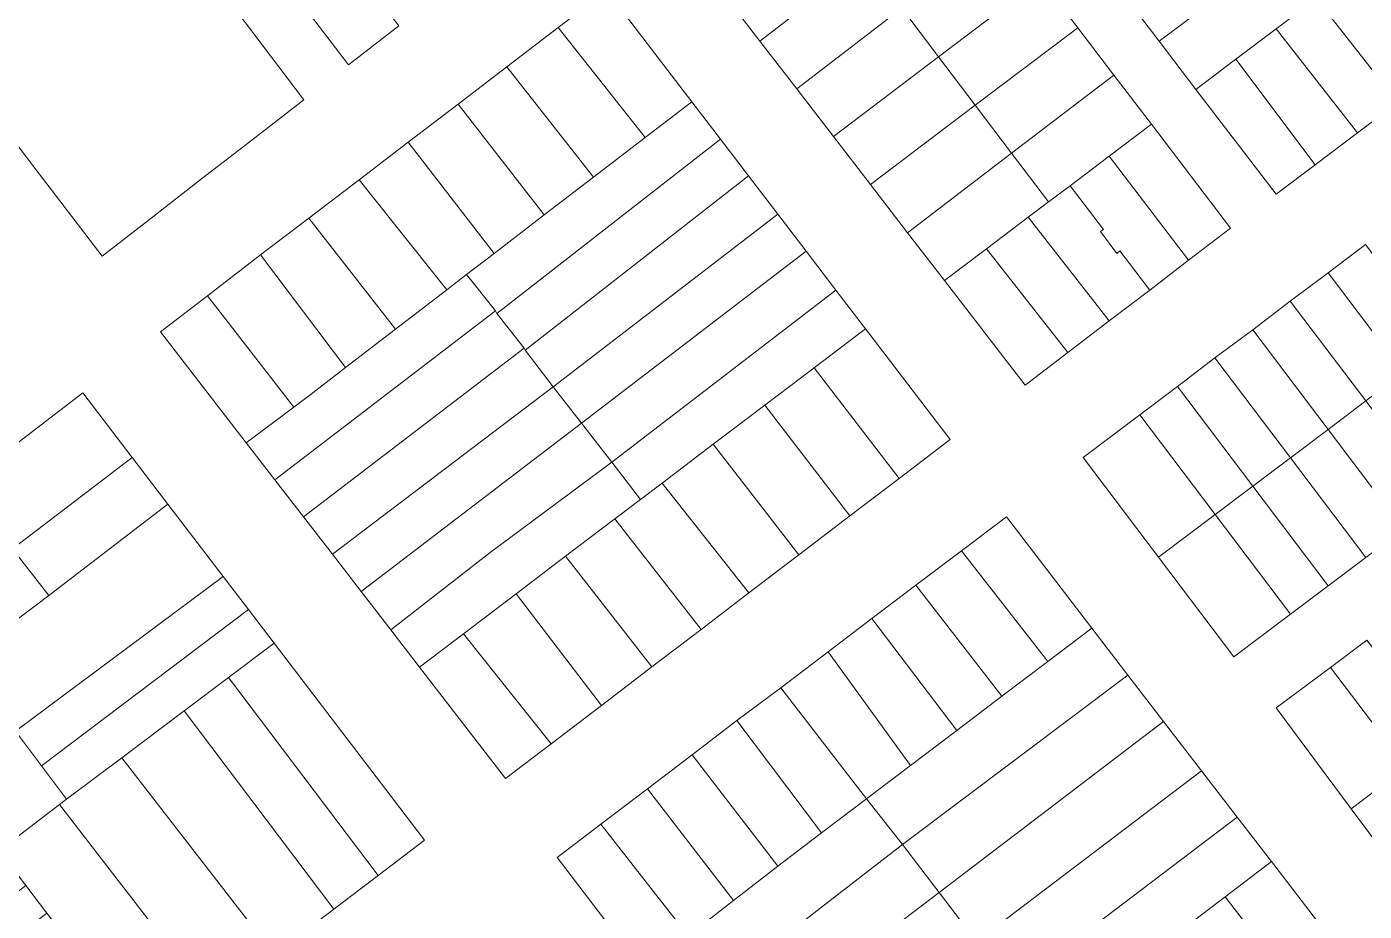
# Model space of a CAD drawing. Header units: metres. Extents: x 3873 to 16340, y -5213 to 3289.
# Drawn here: x 4145.4 to 4429, y 981 to 1168.6 of the extents above; entities that cross this region are included whole.
import ezdxf

# ---------------------------------------------------------------- set-up
doc = ezdxf.new("R2010")
doc.units = ezdxf.units.M
doc.layers.add('CONTEXTO-MANZANAS', color=8, linetype='Continuous', lineweight=0, plot=False)
doc.layers.add('CONTEXTO-PARCELAS', color=9, linetype='Continuous', lineweight=0, plot=False)

msp = doc.modelspace()

# ---------------------------------------------------------------- linework, layer by layer
at = {"layer": 'CONTEXTO-MANZANAS'}
for points in [[(4436.19, 1152.51), (4427.57, 1146.04), (4418.6, 1139.26), (4410.32, 1133.04), (4393.35, 1155.29), (4385.57, 1165.48), (4377.82, 1175.63), (4370, 1185.82), (4369.69, 1185.54), (4361.85, 1195.7), (4354.2, 1205.64), (4354.52, 1206.19), (4349.94, 1212.18), (4337.53, 1228.45), (4342.94, 1232.57), (4348.82, 1237.06), (4354.7, 1241.55), (4363.41, 1247.95)], [(4360.41, 1178.67), (4368.28, 1168.35), (4375.94, 1158.32), (4383.91, 1147.88), (4400.69, 1125.88), (4391.75, 1119.04), (4383.53, 1112.73), (4374.97, 1106.2), (4366.16, 1099.45), (4357.13, 1092.54), (4340.03, 1114.73), (4332.19, 1124.88), (4324.32, 1135.1), (4316.5, 1145.26), (4308.69, 1155.42), (4300.88, 1165.54), (4283.82, 1187.73)], [(4224.29, 1168.76), (4213.6, 1160.48), (4199.35, 1179.2)], [(4189.97, 1171.7), (4204.13, 1153.1), (4193.1, 1144.54), (4182.44, 1136.29), (4171.38, 1127.7), (4161.38, 1119.92), (4146.88, 1138.88), (4139.47, 1148.57), (4132.19, 1158.13), (4124.91, 1167.67), (4117.72, 1177.1)], [(4247.22, 1160.1), (4258.07, 1168.38), (4268.38, 1176.26), (4286.44, 1152.67), (4292.5, 1144.73), (4298.47, 1136.92), (4304.69, 1128.79), (4310.66, 1120.98), (4316.97, 1112.73), (4323.25, 1104.51), (4341.22, 1081.01), (4330.41, 1072.79), (4319.94, 1064.82), (4309.1, 1056.57), (4298.5, 1048.48), (4288.38, 1040.76), (4277.94, 1032.79), (4267.25, 1024.63), (4256.57, 1016.51), (4246.91, 1009.13), (4228.69, 1032.73), (4222.6, 1040.63), (4216.32, 1048.76), (4210.19, 1056.7), (4204.07, 1064.6), (4197.97, 1072.51), (4191.94, 1080.29), (4173.72, 1103.88), (4183.69, 1111.51), (4194.97, 1120.17), (4205.22, 1127.98), (4215.88, 1136.13), (4226.25, 1144.07), (4236.85, 1152.17), (4247.22, 1160.1)], [(4429.35, 1056.01), (4421.38, 1050.01), (4413.38, 1043.98), (4401.38, 1034.92), (4385.41, 1056.07), (4369.44, 1077.23), (4381.44, 1086.26), (4389.41, 1092.29), (4397.38, 1098.32), (4405.38, 1104.32), (4413.35, 1110.35), (4421.35, 1116.38), (4429.32, 1122.38)], [(4131.88, 1071.48), (4157.29, 1090.92), (4167.75, 1077.2)], [(4167.75, 1077.2), (4175.29, 1067.35), (4187.04, 1051.95), (4192.38, 1044.98), (4197.85, 1037.82), (4229.75, 996.04), (4219.91, 988.57), (4210.5, 981.42), (4197.85, 971.79), (4184.66, 961.76), (4171.41, 951.7), (4134.25, 923.51)], [(4333.94, 1050.17), (4343.63, 1057.42), (4353.13, 1064.63), (4371.25, 1041.04), (4378.91, 1031.07), (4386.47, 1021.23), (4394.53, 1010.76), (4402.1, 1000.95), (4409.35, 991.51), (4427.72, 967.57)], [(4276.19, 968.42), (4257.88, 992.35), (4267.16, 999.45), (4277, 1006.95), (4286.47, 1014.17), (4296, 1021.45), (4305.28, 1028.38), (4315.32, 1036.01), (4324.6, 1043.07), (4333.94, 1050.17)], [(4433.75, 992.67), (4426.28, 1002.67), (4410.32, 1024.13), (4421.85, 1032.7), (4429.6, 1038.45)]]:
    msp.add_lwpolyline(points, dxfattribs=at)
at = {"layer": 'CONTEXTO-PARCELAS'}
for points in [[(4283.82, 1187.73), (4293.53, 1195.13), (4310.57, 1173.01), (4300.88, 1165.54), (4283.82, 1187.73)], [(4283.82, 1187.73), (4293.53, 1195.13), (4310.57, 1173.01), (4300.88, 1165.54), (4283.82, 1187.73)], [(4283.82, 1187.73), (4293.53, 1195.13), (4310.57, 1173.01), (4300.88, 1165.54), (4283.82, 1187.73)], [(4377.82, 1175.63), (4399.28, 1191.82), (4406.94, 1181.57), (4385.57, 1165.48), (4377.82, 1175.63)], [(4377.82, 1175.63), (4399.28, 1191.82), (4406.94, 1181.57), (4385.57, 1165.48), (4377.82, 1175.63)], [(4338.75, 1162.2), (4330.97, 1172.48), (4352.53, 1189.01), (4360.41, 1178.67), (4338.75, 1162.2)], [(4338.75, 1162.2), (4330.97, 1172.48), (4352.53, 1189.01), (4360.41, 1178.67), (4338.75, 1162.2)], [(4338.75, 1162.2), (4330.97, 1172.48), (4352.53, 1189.01), (4360.41, 1178.67), (4338.75, 1162.2)], [(4199.35, 1179.2), (4210.13, 1187.29), (4224.29, 1168.76), (4213.6, 1160.48), (4199.35, 1179.2)], [(4199.35, 1179.2), (4210.13, 1187.29), (4224.29, 1168.76), (4213.6, 1160.48), (4199.35, 1179.2)], [(4319, 1179.51), (4323.41, 1182.45), (4330.97, 1172.48), (4308.69, 1155.42), (4300.88, 1165.54), (4310.57, 1173.01), (4319, 1179.51)], [(4319, 1179.51), (4323.41, 1182.45), (4330.97, 1172.48), (4308.69, 1155.42), (4300.88, 1165.54), (4310.57, 1173.01), (4319, 1179.51)], [(4319, 1179.51), (4323.41, 1182.45), (4330.97, 1172.48), (4308.69, 1155.42), (4300.88, 1165.54), (4310.57, 1173.01), (4319, 1179.51)], [(4393.35, 1155.29), (4385.57, 1165.48), (4406.94, 1181.57), (4414.6, 1171.32), (4410.35, 1168.1), (4401.78, 1161.67), (4393.35, 1155.29)], [(4393.35, 1155.29), (4385.57, 1165.48), (4406.94, 1181.57), (4414.6, 1171.32), (4410.35, 1168.1), (4401.78, 1161.67), (4393.35, 1155.29)], [(4418.88, 1174.54), (4427.47, 1181.01), (4444.41, 1158.7), (4436.19, 1152.51), (4418.88, 1174.54)], [(4418.88, 1174.54), (4427.47, 1181.01), (4444.41, 1158.7), (4436.19, 1152.51), (4418.88, 1174.54)], [(4338.75, 1162.2), (4360.41, 1178.67), (4368.28, 1168.35), (4346.53, 1151.92), (4338.75, 1162.2)], [(4338.75, 1162.2), (4360.41, 1178.67), (4368.28, 1168.35), (4346.53, 1151.92), (4338.75, 1162.2)], [(4338.75, 1162.2), (4360.41, 1178.67), (4368.28, 1168.35), (4346.53, 1151.92), (4338.75, 1162.2)], [(4258.07, 1168.38), (4268.38, 1176.26), (4286.44, 1152.67), (4276.53, 1145.07), (4258.07, 1168.38)], [(4258.07, 1168.38), (4268.38, 1176.26), (4286.44, 1152.67), (4276.53, 1145.07), (4258.07, 1168.38)], [(4258.07, 1168.38), (4268.38, 1176.26), (4286.44, 1152.67), (4276.53, 1145.07), (4258.07, 1168.38)], [(4427.57, 1146.04), (4410.35, 1168.1), (4414.6, 1171.32), (4418.88, 1174.54), (4436.19, 1152.51), (4427.57, 1146.04)], [(4427.57, 1146.04), (4410.35, 1168.1), (4414.6, 1171.32), (4418.88, 1174.54), (4436.19, 1152.51), (4427.57, 1146.04)], [(4308.69, 1155.42), (4330.97, 1172.48), (4338.75, 1162.2), (4316.5, 1145.26), (4308.69, 1155.42)], [(4308.69, 1155.42), (4330.97, 1172.48), (4338.75, 1162.2), (4316.5, 1145.26), (4308.69, 1155.42)], [(4308.69, 1155.42), (4330.97, 1172.48), (4338.75, 1162.2), (4316.5, 1145.26), (4308.69, 1155.42)], [(4247.22, 1160.1), (4258.07, 1168.38), (4276.53, 1145.07), (4265.6, 1136.67), (4247.22, 1160.1)], [(4247.22, 1160.1), (4258.07, 1168.38), (4276.53, 1145.07), (4265.6, 1136.67), (4247.22, 1160.1)], [(4247.22, 1160.1), (4258.07, 1168.38), (4276.53, 1145.07), (4265.6, 1136.67), (4247.22, 1160.1)], [(4346.53, 1151.92), (4368.28, 1168.35), (4375.94, 1158.32), (4354.25, 1141.73), (4346.53, 1151.92)], [(4346.53, 1151.92), (4368.28, 1168.35), (4375.94, 1158.32), (4354.25, 1141.73), (4346.53, 1151.92)], [(4346.53, 1151.92), (4368.28, 1168.35), (4375.94, 1158.32), (4354.25, 1141.73), (4346.53, 1151.92)], [(4418.6, 1139.26), (4401.78, 1161.67), (4410.35, 1168.1), (4427.57, 1146.04), (4418.6, 1139.26)], [(4418.6, 1139.26), (4401.78, 1161.67), (4410.35, 1168.1), (4427.57, 1146.04), (4418.6, 1139.26)], [(4316.5, 1145.26), (4338.75, 1162.2), (4346.53, 1151.92), (4324.32, 1135.1), (4316.5, 1145.26)], [(4316.5, 1145.26), (4338.75, 1162.2), (4346.53, 1151.92), (4324.32, 1135.1), (4316.5, 1145.26)], [(4316.5, 1145.26), (4338.75, 1162.2), (4346.53, 1151.92), (4324.32, 1135.1), (4316.5, 1145.26)], [(4393.35, 1155.29), (4401.78, 1161.67), (4418.6, 1139.26), (4410.32, 1133.04), (4393.35, 1155.29)], [(4393.35, 1155.29), (4401.78, 1161.67), (4418.6, 1139.26), (4410.32, 1133.04), (4393.35, 1155.29)], [(4236.85, 1152.17), (4247.22, 1160.1), (4265.6, 1136.67), (4255.13, 1128.67), (4236.85, 1152.17)], [(4236.85, 1152.17), (4247.22, 1160.1), (4265.6, 1136.67), (4255.13, 1128.67), (4236.85, 1152.17)], [(4236.85, 1152.17), (4247.22, 1160.1), (4265.6, 1136.67), (4255.13, 1128.67), (4236.85, 1152.17)], [(4362.1, 1131.42), (4354.25, 1141.73), (4375.94, 1158.32), (4383.91, 1147.88), (4374.97, 1141.13), (4366.66, 1134.85), (4362.1, 1131.42)], [(4362.1, 1131.42), (4354.25, 1141.73), (4375.94, 1158.32), (4383.91, 1147.88), (4374.97, 1141.13), (4366.66, 1134.85), (4362.1, 1131.42)], [(4362.1, 1131.42), (4354.25, 1141.73), (4375.94, 1158.32), (4383.91, 1147.88), (4374.97, 1141.13), (4366.66, 1134.85), (4362.1, 1131.42)], [(4226.25, 1144.07), (4236.85, 1152.17), (4255.13, 1128.67), (4244.47, 1120.48), (4226.25, 1144.07)], [(4226.25, 1144.07), (4236.85, 1152.17), (4255.13, 1128.67), (4244.47, 1120.48), (4226.25, 1144.07)], [(4226.25, 1144.07), (4236.85, 1152.17), (4255.13, 1128.67), (4244.47, 1120.48), (4226.25, 1144.07)], [(4255.13, 1128.67), (4265.6, 1136.67), (4276.53, 1145.07), (4286.44, 1152.67), (4292.5, 1144.73), (4245.07, 1107.73), (4244.79, 1108.35), (4238.66, 1116.01), (4244.47, 1120.48), (4255.13, 1128.67)], [(4255.13, 1128.67), (4265.6, 1136.67), (4276.53, 1145.07), (4286.44, 1152.67), (4292.5, 1144.73), (4245.07, 1107.73), (4244.79, 1108.35), (4238.66, 1116.01), (4244.47, 1120.48), (4255.13, 1128.67)], [(4255.13, 1128.67), (4265.6, 1136.67), (4276.53, 1145.07), (4286.44, 1152.67), (4292.5, 1144.73), (4245.07, 1107.73), (4244.79, 1108.35), (4238.66, 1116.01), (4244.47, 1120.48), (4255.13, 1128.67)], [(4324.32, 1135.1), (4346.53, 1151.92), (4354.25, 1141.73), (4332.19, 1124.88), (4324.32, 1135.1)], [(4324.32, 1135.1), (4346.53, 1151.92), (4354.25, 1141.73), (4332.19, 1124.88), (4324.32, 1135.1)], [(4324.32, 1135.1), (4346.53, 1151.92), (4354.25, 1141.73), (4332.19, 1124.88), (4324.32, 1135.1)], [(4374.97, 1141.13), (4383.91, 1147.88), (4400.69, 1125.88), (4391.75, 1119.04), (4374.97, 1141.13)], [(4374.97, 1141.13), (4383.91, 1147.88), (4400.69, 1125.88), (4391.75, 1119.04), (4374.97, 1141.13)], [(4374.97, 1141.13), (4383.91, 1147.88), (4400.69, 1125.88), (4391.75, 1119.04), (4374.97, 1141.13)], [(4215.88, 1136.13), (4226.25, 1144.07), (4244.47, 1120.48), (4238.66, 1116.01), (4234.44, 1112.79), (4215.88, 1136.13)], [(4215.88, 1136.13), (4226.25, 1144.07), (4244.47, 1120.48), (4238.66, 1116.01), (4234.44, 1112.79), (4215.88, 1136.13)], [(4215.88, 1136.13), (4226.25, 1144.07), (4244.47, 1120.48), (4238.66, 1116.01), (4234.44, 1112.79), (4215.88, 1136.13)], [(4251.1, 1099.95), (4250.88, 1100.42), (4245.07, 1107.73), (4292.5, 1144.73), (4298.47, 1136.92), (4251.1, 1099.95)], [(4251.1, 1099.95), (4250.88, 1100.42), (4245.07, 1107.73), (4292.5, 1144.73), (4298.47, 1136.92), (4251.1, 1099.95)], [(4251.1, 1099.95), (4250.88, 1100.42), (4245.07, 1107.73), (4292.5, 1144.73), (4298.47, 1136.92), (4251.1, 1099.95)], [(4332.19, 1124.88), (4354.25, 1141.73), (4362.1, 1131.42), (4357.75, 1128.17), (4348.91, 1121.45), (4340.03, 1114.73), (4332.19, 1124.88)], [(4332.19, 1124.88), (4354.25, 1141.73), (4362.1, 1131.42), (4357.75, 1128.17), (4348.91, 1121.45), (4340.03, 1114.73), (4332.19, 1124.88)], [(4332.19, 1124.88), (4354.25, 1141.73), (4362.1, 1131.42), (4357.75, 1128.17), (4348.91, 1121.45), (4340.03, 1114.73), (4332.19, 1124.88)], [(4383.53, 1112.73), (4377.22, 1121.04), (4376.53, 1120.51), (4373.13, 1125.17), (4373.72, 1125.6), (4366.66, 1134.85), (4374.97, 1141.13), (4391.75, 1119.04), (4383.53, 1112.73)], [(4383.53, 1112.73), (4377.22, 1121.04), (4376.53, 1120.51), (4373.13, 1125.17), (4373.72, 1125.6), (4366.66, 1134.85), (4374.97, 1141.13), (4391.75, 1119.04), (4383.53, 1112.73)], [(4383.53, 1112.73), (4377.22, 1121.04), (4376.53, 1120.51), (4373.13, 1125.17), (4373.72, 1125.6), (4366.66, 1134.85), (4374.97, 1141.13), (4391.75, 1119.04), (4383.53, 1112.73)], [(4205.22, 1127.98), (4215.88, 1136.13), (4234.44, 1112.79), (4223.57, 1104.45), (4205.22, 1127.98)], [(4205.22, 1127.98), (4215.88, 1136.13), (4234.44, 1112.79), (4223.57, 1104.45), (4205.22, 1127.98)], [(4205.22, 1127.98), (4215.88, 1136.13), (4234.44, 1112.79), (4223.57, 1104.45), (4205.22, 1127.98)], [(4257.03, 1092.23), (4251.1, 1099.95), (4298.47, 1136.92), (4304.69, 1128.79), (4257.03, 1092.23)], [(4257.03, 1092.23), (4251.1, 1099.95), (4298.47, 1136.92), (4304.69, 1128.79), (4257.03, 1092.23)], [(4257.03, 1092.23), (4251.1, 1099.95), (4298.47, 1136.92), (4304.69, 1128.79), (4257.03, 1092.23)], [(4362.1, 1131.42), (4366.66, 1134.85), (4373.72, 1125.6), (4373.13, 1125.17), (4376.53, 1120.51), (4377.22, 1121.04), (4383.53, 1112.73), (4374.97, 1106.2), (4357.75, 1128.17), (4362.1, 1131.42)], [(4362.1, 1131.42), (4366.66, 1134.85), (4373.72, 1125.6), (4373.13, 1125.17), (4376.53, 1120.51), (4377.22, 1121.04), (4383.53, 1112.73), (4374.97, 1106.2), (4357.75, 1128.17), (4362.1, 1131.42)], [(4362.1, 1131.42), (4366.66, 1134.85), (4373.72, 1125.6), (4373.13, 1125.17), (4376.53, 1120.51), (4377.22, 1121.04), (4383.53, 1112.73), (4374.97, 1106.2), (4357.75, 1128.17), (4362.1, 1131.42)], [(4194.97, 1120.17), (4205.22, 1127.98), (4223.57, 1104.45), (4213, 1096.29), (4194.97, 1120.17)], [(4194.97, 1120.17), (4205.22, 1127.98), (4223.57, 1104.45), (4213, 1096.29), (4194.97, 1120.17)], [(4194.97, 1120.17), (4205.22, 1127.98), (4223.57, 1104.45), (4213, 1096.29), (4194.97, 1120.17)], [(4257.03, 1092.23), (4304.69, 1128.79), (4310.66, 1120.98), (4263.03, 1084.51), (4257.03, 1092.23)], [(4257.03, 1092.23), (4304.69, 1128.79), (4310.66, 1120.98), (4263.03, 1084.51), (4257.03, 1092.23)], [(4257.03, 1092.23), (4304.69, 1128.79), (4310.66, 1120.98), (4263.03, 1084.51), (4257.03, 1092.23)], [(4348.91, 1121.45), (4357.75, 1128.17), (4374.97, 1106.2), (4366.16, 1099.45), (4348.91, 1121.45)], [(4348.91, 1121.45), (4357.75, 1128.17), (4374.97, 1106.2), (4366.16, 1099.45), (4348.91, 1121.45)], [(4348.91, 1121.45), (4357.75, 1128.17), (4374.97, 1106.2), (4366.16, 1099.45), (4348.91, 1121.45)], [(4269.44, 1076.23), (4263.03, 1084.51), (4310.66, 1120.98), (4316.97, 1112.73), (4269.44, 1076.23)], [(4269.44, 1076.23), (4263.03, 1084.51), (4310.66, 1120.98), (4316.97, 1112.73), (4269.44, 1076.23)], [(4269.44, 1076.23), (4263.03, 1084.51), (4310.66, 1120.98), (4316.97, 1112.73), (4269.44, 1076.23)], [(4357.13, 1092.54), (4340.03, 1114.73), (4348.91, 1121.45), (4366.16, 1099.45), (4357.13, 1092.54)], [(4357.13, 1092.54), (4340.03, 1114.73), (4348.91, 1121.45), (4366.16, 1099.45), (4357.13, 1092.54)], [(4357.13, 1092.54), (4340.03, 1114.73), (4348.91, 1121.45), (4366.16, 1099.45), (4357.13, 1092.54)], [(4437.35, 1095.23), (4421.35, 1116.38), (4429.32, 1122.38), (4445.32, 1101.23), (4437.35, 1095.23)], [(4437.35, 1095.23), (4421.35, 1116.38), (4429.32, 1122.38), (4445.32, 1101.23), (4437.35, 1095.23)], [(4437.35, 1095.23), (4421.35, 1116.38), (4429.32, 1122.38), (4445.32, 1101.23), (4437.35, 1095.23)], [(4202.04, 1087.88), (4183.69, 1111.51), (4194.97, 1120.17), (4213, 1096.29), (4205.41, 1090.42), (4202.04, 1087.88)], [(4202.04, 1087.88), (4183.69, 1111.51), (4194.97, 1120.17), (4213, 1096.29), (4205.41, 1090.42), (4202.04, 1087.88)], [(4202.04, 1087.88), (4183.69, 1111.51), (4194.97, 1120.17), (4213, 1096.29), (4205.41, 1090.42), (4202.04, 1087.88)], [(4191.94, 1080.29), (4202.04, 1087.88), (4205.41, 1090.42), (4213, 1096.29), (4223.57, 1104.45), (4234.44, 1112.79), (4238.66, 1116.01), (4244.79, 1108.35), (4197.97, 1072.51), (4191.94, 1080.29)], [(4191.94, 1080.29), (4202.04, 1087.88), (4205.41, 1090.42), (4213, 1096.29), (4223.57, 1104.45), (4234.44, 1112.79), (4238.66, 1116.01), (4244.79, 1108.35), (4197.97, 1072.51), (4191.94, 1080.29)], [(4191.94, 1080.29), (4202.04, 1087.88), (4205.41, 1090.42), (4213, 1096.29), (4223.57, 1104.45), (4234.44, 1112.79), (4238.66, 1116.01), (4244.79, 1108.35), (4197.97, 1072.51), (4191.94, 1080.29)], [(4429.35, 1089.2), (4413.35, 1110.35), (4421.35, 1116.38), (4437.35, 1095.23), (4429.35, 1089.2)], [(4429.35, 1089.2), (4413.35, 1110.35), (4421.35, 1116.38), (4437.35, 1095.23), (4429.35, 1089.2)], [(4429.35, 1089.2), (4413.35, 1110.35), (4421.35, 1116.38), (4437.35, 1095.23), (4429.35, 1089.2)], [(4269.44, 1076.23), (4316.97, 1112.73), (4323.25, 1104.51), (4312.38, 1096.26), (4301.94, 1088.32), (4290.97, 1080.01), (4280.1, 1071.76), (4275.57, 1068.32), (4269.44, 1076.23)], [(4269.44, 1076.23), (4316.97, 1112.73), (4323.25, 1104.51), (4312.38, 1096.26), (4301.94, 1088.32), (4290.97, 1080.01), (4280.1, 1071.76), (4275.57, 1068.32), (4269.44, 1076.23)], [(4269.44, 1076.23), (4316.97, 1112.73), (4323.25, 1104.51), (4312.38, 1096.26), (4301.94, 1088.32), (4290.97, 1080.01), (4280.1, 1071.76), (4275.57, 1068.32), (4269.44, 1076.23)], [(4173.72, 1103.88), (4183.69, 1111.51), (4202.04, 1087.88), (4191.94, 1080.29), (4173.72, 1103.88)], [(4173.72, 1103.88), (4183.69, 1111.51), (4202.04, 1087.88), (4191.94, 1080.29), (4173.72, 1103.88)], [(4173.72, 1103.88), (4183.69, 1111.51), (4202.04, 1087.88), (4191.94, 1080.29), (4173.72, 1103.88)], [(4405.38, 1104.32), (4413.35, 1110.35), (4429.35, 1089.2), (4421.38, 1083.17), (4405.38, 1104.32)], [(4405.38, 1104.32), (4413.35, 1110.35), (4429.35, 1089.2), (4421.38, 1083.17), (4405.38, 1104.32)], [(4405.38, 1104.32), (4413.35, 1110.35), (4429.35, 1089.2), (4421.38, 1083.17), (4405.38, 1104.32)], [(4204.07, 1064.6), (4197.97, 1072.51), (4244.79, 1108.35), (4245.07, 1107.73), (4250.88, 1100.42), (4204.07, 1064.6)], [(4204.07, 1064.6), (4197.97, 1072.51), (4244.79, 1108.35), (4245.07, 1107.73), (4250.88, 1100.42), (4204.07, 1064.6)], [(4204.07, 1064.6), (4197.97, 1072.51), (4244.79, 1108.35), (4245.07, 1107.73), (4250.88, 1100.42), (4204.07, 1064.6)], [(4312.38, 1096.26), (4323.25, 1104.51), (4341.22, 1081.01), (4330.41, 1072.79), (4312.38, 1096.26)], [(4312.38, 1096.26), (4323.25, 1104.51), (4341.22, 1081.01), (4330.41, 1072.79), (4312.38, 1096.26)], [(4312.38, 1096.26), (4323.25, 1104.51), (4341.22, 1081.01), (4330.41, 1072.79), (4312.38, 1096.26)], [(4397.38, 1098.32), (4405.38, 1104.32), (4421.38, 1083.17), (4413.38, 1077.13), (4397.38, 1098.32)], [(4397.38, 1098.32), (4405.38, 1104.32), (4421.38, 1083.17), (4413.38, 1077.13), (4397.38, 1098.32)], [(4397.38, 1098.32), (4405.38, 1104.32), (4421.38, 1083.17), (4413.38, 1077.13), (4397.38, 1098.32)], [(4204.07, 1064.6), (4250.88, 1100.42), (4251.1, 1099.95), (4257.03, 1092.23), (4210.19, 1056.7), (4204.07, 1064.6)], [(4204.07, 1064.6), (4250.88, 1100.42), (4251.1, 1099.95), (4257.03, 1092.23), (4210.19, 1056.7), (4204.07, 1064.6)], [(4204.07, 1064.6), (4250.88, 1100.42), (4251.1, 1099.95), (4257.03, 1092.23), (4210.19, 1056.7), (4204.07, 1064.6)], [(4389.41, 1092.29), (4397.38, 1098.32), (4413.38, 1077.13), (4405.41, 1071.13), (4389.41, 1092.29)], [(4389.41, 1092.29), (4397.38, 1098.32), (4413.38, 1077.13), (4405.41, 1071.13), (4389.41, 1092.29)], [(4389.41, 1092.29), (4397.38, 1098.32), (4413.38, 1077.13), (4405.41, 1071.13), (4389.41, 1092.29)], [(4301.94, 1088.32), (4312.38, 1096.26), (4330.41, 1072.79), (4319.94, 1064.82), (4301.94, 1088.32)], [(4301.94, 1088.32), (4312.38, 1096.26), (4330.41, 1072.79), (4319.94, 1064.82), (4301.94, 1088.32)], [(4301.94, 1088.32), (4312.38, 1096.26), (4330.41, 1072.79), (4319.94, 1064.82), (4301.94, 1088.32)], [(4216.32, 1048.76), (4210.19, 1056.7), (4257.03, 1092.23), (4263.03, 1084.51), (4216.32, 1048.76)], [(4216.32, 1048.76), (4210.19, 1056.7), (4257.03, 1092.23), (4263.03, 1084.51), (4216.32, 1048.76)], [(4216.32, 1048.76), (4210.19, 1056.7), (4257.03, 1092.23), (4263.03, 1084.51), (4216.32, 1048.76)], [(4397.41, 1065.1), (4381.44, 1086.26), (4389.41, 1092.29), (4405.41, 1071.13), (4397.41, 1065.1)], [(4397.41, 1065.1), (4381.44, 1086.26), (4389.41, 1092.29), (4405.41, 1071.13), (4397.41, 1065.1)], [(4397.41, 1065.1), (4381.44, 1086.26), (4389.41, 1092.29), (4405.41, 1071.13), (4397.41, 1065.1)], [(4157.29, 1090.92), (4167.75, 1077.2), (4142.38, 1057.85), (4131.88, 1071.48), (4157.29, 1090.92)], [(4157.29, 1090.92), (4167.75, 1077.2), (4142.38, 1057.85), (4131.88, 1071.48), (4157.29, 1090.92)], [(4309.1, 1056.57), (4290.97, 1080.01), (4301.94, 1088.32), (4319.94, 1064.82), (4309.1, 1056.57)], [(4309.1, 1056.57), (4290.97, 1080.01), (4301.94, 1088.32), (4319.94, 1064.82), (4309.1, 1056.57)], [(4309.1, 1056.57), (4290.97, 1080.01), (4301.94, 1088.32), (4319.94, 1064.82), (4309.1, 1056.57)], [(4437.35, 1062.04), (4421.38, 1083.17), (4429.35, 1089.2), (4445.32, 1068.07), (4437.35, 1062.04)], [(4437.35, 1062.04), (4421.38, 1083.17), (4429.35, 1089.2), (4445.32, 1068.07), (4437.35, 1062.04)], [(4437.35, 1062.04), (4421.38, 1083.17), (4429.35, 1089.2), (4445.32, 1068.07), (4437.35, 1062.04)], [(4269.44, 1076.23), (4243.66, 1057.1), (4222.6, 1040.63), (4216.32, 1048.76), (4263.03, 1084.51), (4269.44, 1076.23)], [(4269.44, 1076.23), (4243.66, 1057.1), (4222.6, 1040.63), (4216.32, 1048.76), (4263.03, 1084.51), (4269.44, 1076.23)], [(4269.44, 1076.23), (4243.66, 1057.1), (4222.6, 1040.63), (4216.32, 1048.76), (4263.03, 1084.51), (4269.44, 1076.23)], [(4369.44, 1077.23), (4381.44, 1086.26), (4397.41, 1065.1), (4385.41, 1056.07), (4369.44, 1077.23)], [(4369.44, 1077.23), (4381.44, 1086.26), (4397.41, 1065.1), (4385.41, 1056.07), (4369.44, 1077.23)], [(4369.44, 1077.23), (4381.44, 1086.26), (4397.41, 1065.1), (4385.41, 1056.07), (4369.44, 1077.23)], [(4429.35, 1056.01), (4413.38, 1077.13), (4421.38, 1083.17), (4437.35, 1062.04), (4429.35, 1056.01)], [(4429.35, 1056.01), (4413.38, 1077.13), (4421.38, 1083.17), (4437.35, 1062.04), (4429.35, 1056.01)], [(4429.35, 1056.01), (4413.38, 1077.13), (4421.38, 1083.17), (4437.35, 1062.04), (4429.35, 1056.01)], [(4298.5, 1048.48), (4280.1, 1071.76), (4290.97, 1080.01), (4309.1, 1056.57), (4298.5, 1048.48)], [(4298.5, 1048.48), (4280.1, 1071.76), (4290.97, 1080.01), (4309.1, 1056.57), (4298.5, 1048.48)], [(4298.5, 1048.48), (4280.1, 1071.76), (4290.97, 1080.01), (4309.1, 1056.57), (4298.5, 1048.48)], [(4167.75, 1077.2), (4175.29, 1067.35), (4150.04, 1047.98), (4142.38, 1057.85), (4167.75, 1077.2)], [(4167.75, 1077.2), (4175.29, 1067.35), (4150.04, 1047.98), (4142.38, 1057.85), (4167.75, 1077.2)], [(4275.57, 1068.32), (4270.13, 1064.2), (4259.66, 1056.26), (4249.19, 1048.29), (4238, 1039.82), (4228.69, 1032.73), (4222.6, 1040.63), (4243.66, 1057.1), (4269.44, 1076.23), (4275.57, 1068.32)], [(4275.57, 1068.32), (4270.13, 1064.2), (4259.66, 1056.26), (4249.19, 1048.29), (4238, 1039.82), (4228.69, 1032.73), (4222.6, 1040.63), (4243.66, 1057.1), (4269.44, 1076.23), (4275.57, 1068.32)], [(4275.57, 1068.32), (4270.13, 1064.2), (4259.66, 1056.26), (4249.19, 1048.29), (4238, 1039.82), (4228.69, 1032.73), (4222.6, 1040.63), (4243.66, 1057.1), (4269.44, 1076.23), (4275.57, 1068.32)], [(4405.41, 1071.13), (4413.38, 1077.13), (4429.35, 1056.01), (4421.38, 1050.01), (4405.41, 1071.13)], [(4405.41, 1071.13), (4413.38, 1077.13), (4429.35, 1056.01), (4421.38, 1050.01), (4405.41, 1071.13)], [(4405.41, 1071.13), (4413.38, 1077.13), (4429.35, 1056.01), (4421.38, 1050.01), (4405.41, 1071.13)], [(4131.88, 1071.48), (4142.38, 1057.85), (4150.04, 1047.98), (4140.82, 1040.92), (4123, 1064.7), (4131.88, 1071.48)], [(4131.88, 1071.48), (4142.38, 1057.85), (4150.04, 1047.98), (4140.82, 1040.92), (4123, 1064.7), (4131.88, 1071.48)], [(4288.38, 1040.76), (4270.13, 1064.2), (4275.57, 1068.32), (4280.1, 1071.76), (4298.5, 1048.48), (4288.38, 1040.76)], [(4288.38, 1040.76), (4270.13, 1064.2), (4275.57, 1068.32), (4280.1, 1071.76), (4298.5, 1048.48), (4288.38, 1040.76)], [(4288.38, 1040.76), (4270.13, 1064.2), (4275.57, 1068.32), (4280.1, 1071.76), (4298.5, 1048.48), (4288.38, 1040.76)], [(4397.41, 1065.1), (4405.41, 1071.13), (4421.38, 1050.01), (4413.38, 1043.98), (4397.41, 1065.1)], [(4397.41, 1065.1), (4405.41, 1071.13), (4421.38, 1050.01), (4413.38, 1043.98), (4397.41, 1065.1)], [(4397.41, 1065.1), (4405.41, 1071.13), (4421.38, 1050.01), (4413.38, 1043.98), (4397.41, 1065.1)], [(4131.19, 1010.23), (4122.13, 1021.55), (4122.38, 1021.73), (4134.41, 1030.73), (4131.85, 1034.04), (4140.82, 1040.92), (4150.04, 1047.98), (4175.29, 1067.35), (4187.04, 1051.95), (4143, 1019.17), (4131.19, 1010.23)], [(4131.19, 1010.23), (4122.13, 1021.55), (4122.38, 1021.73), (4134.41, 1030.73), (4131.85, 1034.04), (4140.82, 1040.92), (4150.04, 1047.98), (4175.29, 1067.35), (4187.04, 1051.95), (4143, 1019.17), (4131.19, 1010.23)], [(4259.66, 1056.26), (4270.13, 1064.2), (4288.38, 1040.76), (4277.94, 1032.79), (4259.66, 1056.26)], [(4259.66, 1056.26), (4270.13, 1064.2), (4288.38, 1040.76), (4277.94, 1032.79), (4259.66, 1056.26)], [(4259.66, 1056.26), (4270.13, 1064.2), (4288.38, 1040.76), (4277.94, 1032.79), (4259.66, 1056.26)], [(4343.63, 1057.42), (4353.13, 1064.63), (4371.25, 1041.04), (4361.94, 1033.98), (4343.63, 1057.42)], [(4343.63, 1057.42), (4353.13, 1064.63), (4371.25, 1041.04), (4361.94, 1033.98), (4343.63, 1057.42)], [(4385.41, 1056.07), (4397.41, 1065.1), (4413.38, 1043.98), (4401.38, 1034.92), (4385.41, 1056.07)], [(4385.41, 1056.07), (4397.41, 1065.1), (4413.38, 1043.98), (4401.38, 1034.92), (4385.41, 1056.07)], [(4385.41, 1056.07), (4397.41, 1065.1), (4413.38, 1043.98), (4401.38, 1034.92), (4385.41, 1056.07)], [(4249.19, 1048.29), (4259.66, 1056.26), (4277.94, 1032.79), (4267.25, 1024.63), (4249.19, 1048.29)], [(4249.19, 1048.29), (4259.66, 1056.26), (4277.94, 1032.79), (4267.25, 1024.63), (4249.19, 1048.29)], [(4249.19, 1048.29), (4259.66, 1056.26), (4277.94, 1032.79), (4267.25, 1024.63), (4249.19, 1048.29)], [(4333.94, 1050.17), (4343.63, 1057.42), (4361.94, 1033.98), (4352.16, 1026.57), (4333.94, 1050.17)], [(4333.94, 1050.17), (4343.63, 1057.42), (4361.94, 1033.98), (4352.16, 1026.57), (4333.94, 1050.17)], [(4148.5, 1011.82), (4143, 1019.17), (4187.04, 1051.95), (4192.38, 1044.98), (4148.5, 1011.82)], [(4148.5, 1011.82), (4143, 1019.17), (4187.04, 1051.95), (4192.38, 1044.98), (4148.5, 1011.82)], [(4324.6, 1043.07), (4333.94, 1050.17), (4352.16, 1026.57), (4342.6, 1019.32), (4324.6, 1043.07)], [(4324.6, 1043.07), (4333.94, 1050.17), (4352.16, 1026.57), (4342.6, 1019.32), (4324.6, 1043.07)], [(4238, 1039.82), (4249.19, 1048.29), (4267.25, 1024.63), (4256.57, 1016.51), (4238, 1039.82)], [(4238, 1039.82), (4249.19, 1048.29), (4267.25, 1024.63), (4256.57, 1016.51), (4238, 1039.82)], [(4238, 1039.82), (4249.19, 1048.29), (4267.25, 1024.63), (4256.57, 1016.51), (4238, 1039.82)], [(4148.5, 1011.82), (4192.38, 1044.98), (4197.85, 1037.82), (4188.16, 1030.54), (4178.75, 1023.48), (4165.57, 1013.54), (4153.82, 1004.73), (4148.5, 1011.82)], [(4148.5, 1011.82), (4192.38, 1044.98), (4197.85, 1037.82), (4188.16, 1030.54), (4178.75, 1023.48), (4165.57, 1013.54), (4153.82, 1004.73), (4148.5, 1011.82)], [(4315.32, 1036.01), (4324.6, 1043.07), (4342.6, 1019.32), (4332.82, 1011.92), (4315.32, 1036.01)], [(4315.32, 1036.01), (4324.6, 1043.07), (4342.6, 1019.32), (4332.82, 1011.92), (4315.32, 1036.01)], [(4228.69, 1032.73), (4238, 1039.82), (4256.57, 1016.51), (4246.91, 1009.13), (4228.69, 1032.73)], [(4228.69, 1032.73), (4238, 1039.82), (4256.57, 1016.51), (4246.91, 1009.13), (4228.69, 1032.73)], [(4228.69, 1032.73), (4238, 1039.82), (4256.57, 1016.51), (4246.91, 1009.13), (4228.69, 1032.73)], [(4323.47, 1004.82), (4332.82, 1011.92), (4342.6, 1019.32), (4352.16, 1026.57), (4361.94, 1033.98), (4371.25, 1041.04), (4378.91, 1031.07), (4331.1, 995.13), (4323.47, 1004.82)], [(4323.47, 1004.82), (4332.82, 1011.92), (4342.6, 1019.32), (4352.16, 1026.57), (4361.94, 1033.98), (4371.25, 1041.04), (4378.91, 1031.07), (4331.1, 995.13), (4323.47, 1004.82)], [(4437.94, 1011.54), (4421.85, 1032.7), (4429.6, 1038.45), (4445.85, 1017.57), (4437.94, 1011.54)], [(4437.94, 1011.54), (4421.85, 1032.7), (4429.6, 1038.45), (4445.85, 1017.57), (4437.94, 1011.54)], [(4437.94, 1011.54), (4421.85, 1032.7), (4429.6, 1038.45), (4445.85, 1017.57), (4437.94, 1011.54)], [(4188.16, 1030.54), (4197.85, 1037.82), (4229.75, 996.04), (4219.91, 988.57), (4188.16, 1030.54)], [(4188.16, 1030.54), (4197.85, 1037.82), (4229.75, 996.04), (4219.91, 988.57), (4188.16, 1030.54)], [(4305.28, 1028.38), (4315.32, 1036.01), (4332.82, 1011.92), (4323.47, 1004.82), (4305.28, 1028.38)], [(4305.28, 1028.38), (4315.32, 1036.01), (4332.82, 1011.92), (4323.47, 1004.82), (4305.28, 1028.38)], [(4426.28, 1002.67), (4410.32, 1024.13), (4421.85, 1032.7), (4437.94, 1011.54), (4426.28, 1002.67)], [(4426.28, 1002.67), (4410.32, 1024.13), (4421.85, 1032.7), (4437.94, 1011.54), (4426.28, 1002.67)], [(4426.28, 1002.67), (4410.32, 1024.13), (4421.85, 1032.7), (4437.94, 1011.54), (4426.28, 1002.67)], [(4178.75, 1023.48), (4188.16, 1030.54), (4219.91, 988.57), (4210.5, 981.42), (4178.75, 1023.48)], [(4178.75, 1023.48), (4188.16, 1030.54), (4219.91, 988.57), (4210.5, 981.42), (4178.75, 1023.48)], [(4338.88, 984.92), (4331.1, 995.13), (4378.91, 1031.07), (4386.47, 1021.23), (4338.88, 984.92)], [(4338.88, 984.92), (4331.1, 995.13), (4378.91, 1031.07), (4386.47, 1021.23), (4338.88, 984.92)], [(4296, 1021.45), (4305.28, 1028.38), (4323.47, 1004.82), (4313.94, 997.6), (4296, 1021.45)], [(4296, 1021.45), (4305.28, 1028.38), (4323.47, 1004.82), (4313.94, 997.6), (4296, 1021.45)], [(4197.85, 971.79), (4165.57, 1013.54), (4178.75, 1023.48), (4210.5, 981.42), (4197.85, 971.79)], [(4197.85, 971.79), (4165.57, 1013.54), (4178.75, 1023.48), (4210.5, 981.42), (4197.85, 971.79)], [(4286.47, 1014.17), (4296, 1021.45), (4313.94, 997.6), (4304.66, 990.57), (4286.47, 1014.17)], [(4286.47, 1014.17), (4296, 1021.45), (4313.94, 997.6), (4304.66, 990.57), (4286.47, 1014.17)], [(4346.78, 974.54), (4338.88, 984.92), (4386.47, 1021.23), (4394.53, 1010.76), (4346.78, 974.54)], [(4346.78, 974.54), (4338.88, 984.92), (4386.47, 1021.23), (4394.53, 1010.76), (4346.78, 974.54)], [(4091.16, 979.85), (4131.19, 1010.23), (4143, 1019.17), (4148.5, 1011.82), (4153.82, 1004.73), (4152.32, 1003.6), (4139.5, 993.88), (4102.13, 965.51), (4091.16, 979.85)], [(4091.16, 979.85), (4131.19, 1010.23), (4143, 1019.17), (4148.5, 1011.82), (4153.82, 1004.73), (4152.32, 1003.6), (4139.5, 993.88), (4102.13, 965.51), (4091.16, 979.85)], [(4153.82, 1004.73), (4165.57, 1013.54), (4197.85, 971.79), (4184.66, 961.76), (4152.32, 1003.6), (4153.82, 1004.73)], [(4153.82, 1004.73), (4165.57, 1013.54), (4197.85, 971.79), (4184.66, 961.76), (4152.32, 1003.6), (4153.82, 1004.73)], [(4277, 1006.95), (4286.47, 1014.17), (4304.66, 990.57), (4295.28, 983.26), (4277, 1006.95)], [(4277, 1006.95), (4286.47, 1014.17), (4304.66, 990.57), (4295.28, 983.26), (4277, 1006.95)], [(4346.78, 974.54), (4394.53, 1010.76), (4402.1, 1000.95), (4354.28, 964.7), (4346.78, 974.54)], [(4346.78, 974.54), (4394.53, 1010.76), (4402.1, 1000.95), (4354.28, 964.7), (4346.78, 974.54)], [(4437.94, 1011.54), (4443.85, 1003.82), (4437.47, 998.82), (4439.07, 996.76), (4433.75, 992.67), (4426.28, 1002.67), (4437.94, 1011.54)], [(4437.94, 1011.54), (4443.85, 1003.82), (4437.47, 998.82), (4439.07, 996.76), (4433.75, 992.67), (4426.28, 1002.67), (4437.94, 1011.54)], [(4437.94, 1011.54), (4443.85, 1003.82), (4437.47, 998.82), (4439.07, 996.76), (4433.75, 992.67), (4426.28, 1002.67), (4437.94, 1011.54)], [(4267.16, 999.45), (4277, 1006.95), (4295.28, 983.26), (4285.63, 975.76), (4267.16, 999.45)], [(4267.16, 999.45), (4277, 1006.95), (4295.28, 983.26), (4285.63, 975.76), (4267.16, 999.45)], [(4285.63, 975.76), (4295.28, 983.26), (4304.66, 990.57), (4313.94, 997.6), (4323.47, 1004.82), (4331.1, 995.13), (4283.78, 958.48), (4276.19, 968.42), (4285.63, 975.76)], [(4285.63, 975.76), (4295.28, 983.26), (4304.66, 990.57), (4313.94, 997.6), (4323.47, 1004.82), (4331.1, 995.13), (4283.78, 958.48), (4276.19, 968.42), (4285.63, 975.76)], [(4139.5, 993.88), (4152.32, 1003.6), (4184.66, 961.76), (4171.41, 951.7), (4149.6, 980.54), (4145.15, 986.42), (4139.5, 993.88)], [(4139.5, 993.88), (4152.32, 1003.6), (4184.66, 961.76), (4171.41, 951.7), (4149.6, 980.54), (4145.15, 986.42), (4139.5, 993.88)], [(4257.88, 992.35), (4267.16, 999.45), (4285.63, 975.76), (4276.19, 968.42), (4257.88, 992.35)], [(4257.88, 992.35), (4267.16, 999.45), (4285.63, 975.76), (4276.19, 968.42), (4257.88, 992.35)], [(4402.1, 1000.95), (4409.35, 991.51), (4399.53, 984.04), (4389.75, 976.6), (4380.35, 969.48), (4370.63, 962.04), (4361.6, 955.13), (4354.28, 964.7), (4402.1, 1000.95)], [(4402.1, 1000.95), (4409.35, 991.51), (4399.53, 984.04), (4389.75, 976.6), (4380.35, 969.48), (4370.63, 962.04), (4361.6, 955.13), (4354.28, 964.7), (4402.1, 1000.95)], [(4283.78, 958.48), (4331.1, 995.13), (4338.88, 984.92), (4291.22, 948.76), (4283.78, 958.48)], [(4283.78, 958.48), (4331.1, 995.13), (4338.88, 984.92), (4291.22, 948.76), (4283.78, 958.48)], [(4399.53, 984.04), (4409.35, 991.51), (4427.72, 967.57), (4417.97, 960.13), (4399.53, 984.04)], [(4399.53, 984.04), (4409.35, 991.51), (4427.72, 967.57), (4417.97, 960.13), (4399.53, 984.04)], [(4132.01, 976.36), (4145.15, 986.42), (4149.6, 980.54), (4112.5, 951.95), (4107.52, 958.46), (4121.78, 969.62), (4131.49, 977.05), (4132.01, 976.36)], [(4132.01, 976.36), (4145.15, 986.42), (4149.6, 980.54), (4112.5, 951.95), (4107.52, 958.46), (4121.78, 969.62), (4131.49, 977.05), (4132.01, 976.36)], [(4299.13, 938.38), (4291.22, 948.76), (4338.88, 984.92), (4346.78, 974.54), (4299.13, 938.38)], [(4299.13, 938.38), (4291.22, 948.76), (4338.88, 984.92), (4346.78, 974.54), (4299.13, 938.38)], [(4408.44, 952.88), (4389.75, 976.6), (4399.53, 984.04), (4417.97, 960.13), (4408.44, 952.88)], [(4408.44, 952.88), (4389.75, 976.6), (4399.53, 984.04), (4417.97, 960.13), (4408.44, 952.88)]]:
    msp.add_lwpolyline(points, dxfattribs=at)

doc.saveas('drawing.dxf')
